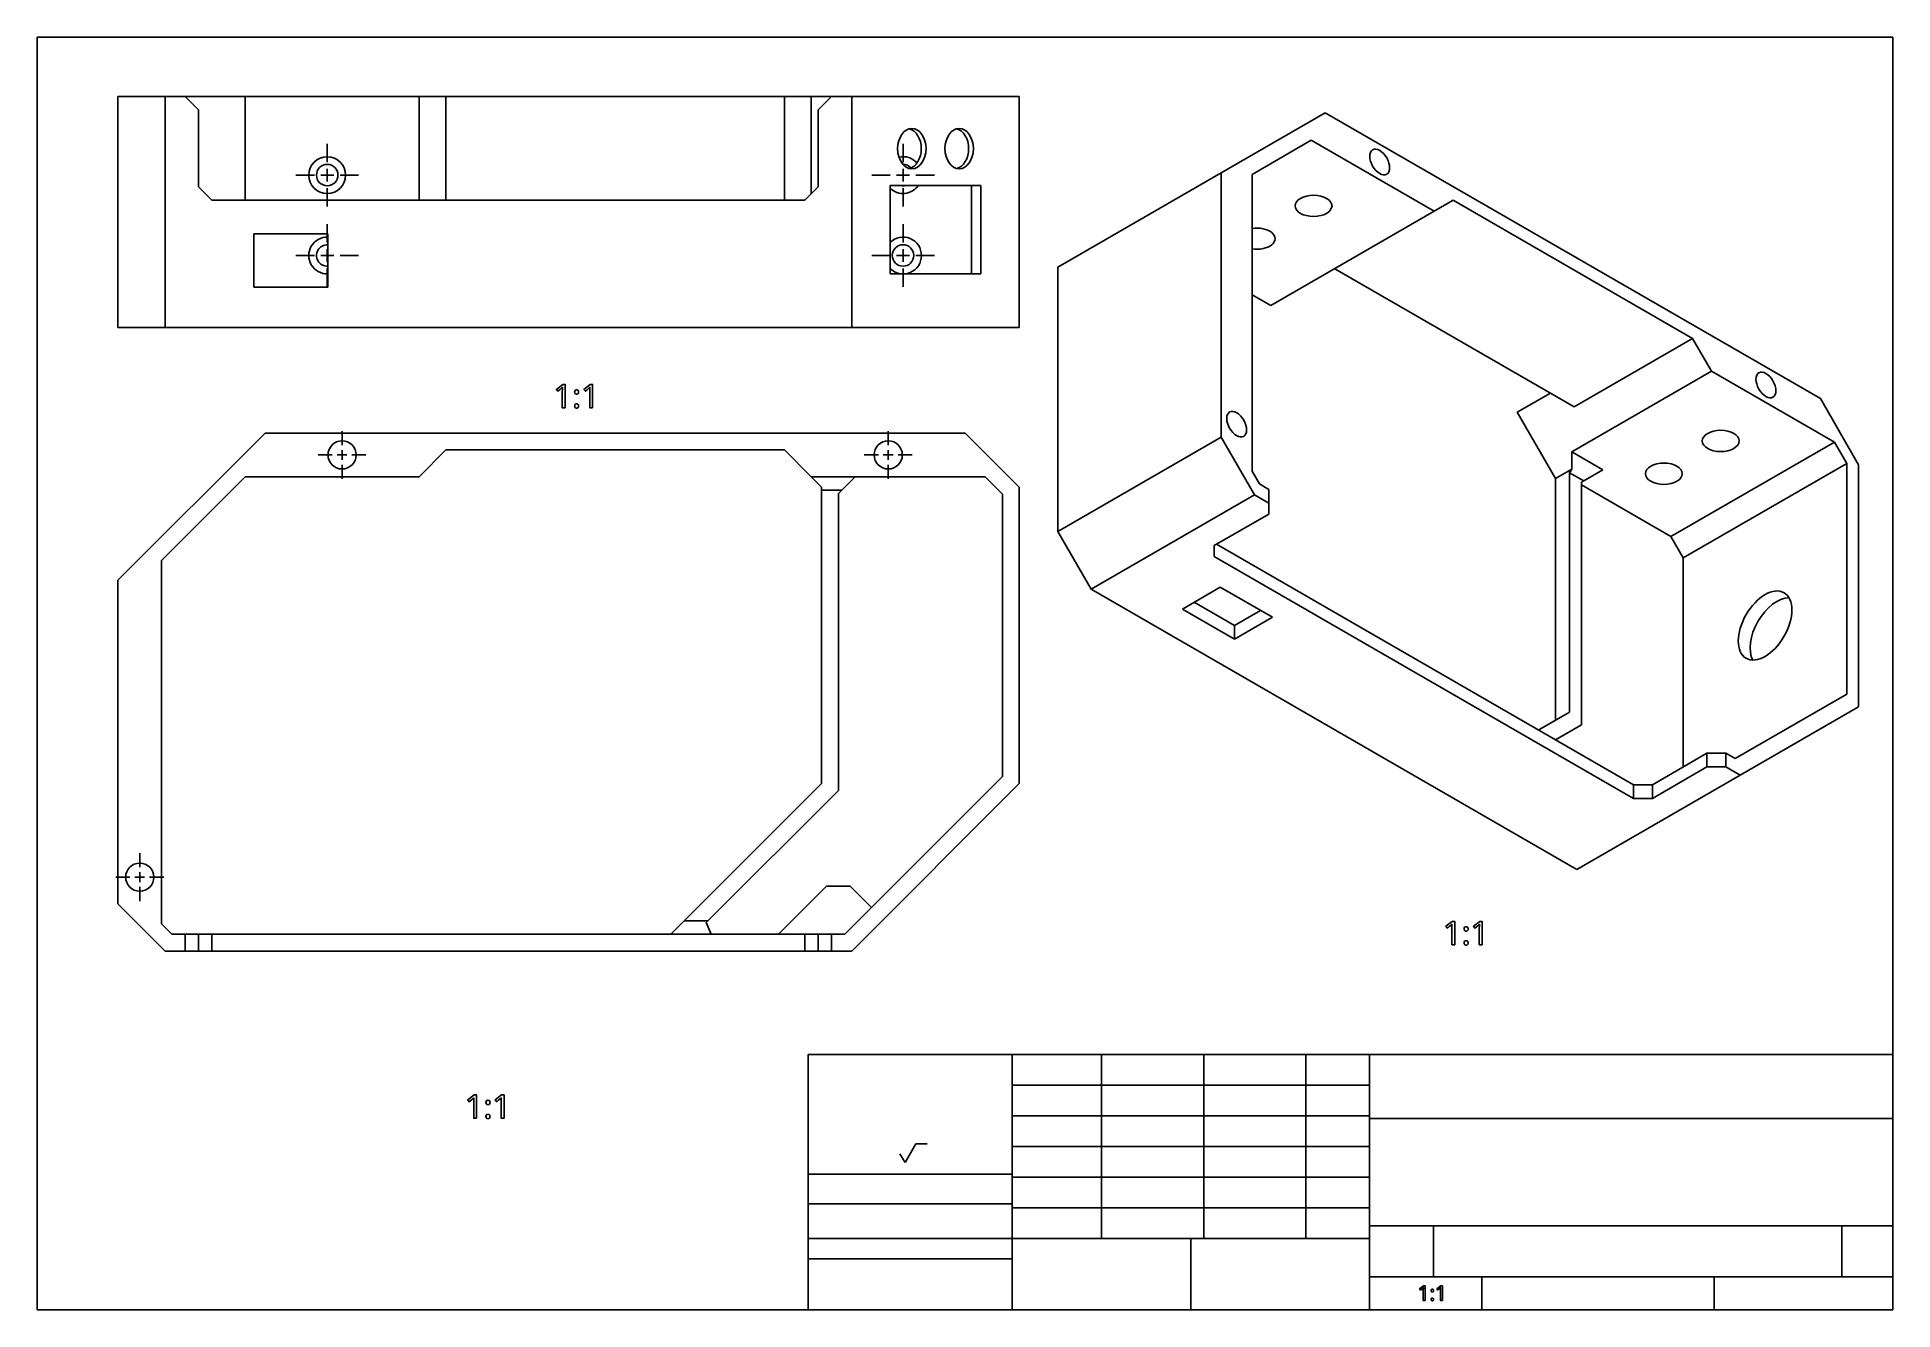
# Model space of a CAD drawing. Extents: x 20 to 297, y 10 to 200.
import ezdxf

# ---------------------------------------------------------------- set-up
doc = ezdxf.new("R2010")
doc.units = 0
doc.header["$LTSCALE"] = 12.7
doc.header["$MEASUREMENT"] = 0
doc.linetypes.add('CENTER', pattern=[0.787402, 0.492126, -0.098425, 0.098425, -0.098425])
for name, color, linetype in [('ANNOTATION_TEXT', 7, 'CONTINUOUS'), ('BORDER_FRAME', 7, 'CONTINUOUS'), ('CENTERMARKS', 7, 'CONTINUOUS'), ('TITLE_BLOCK', 7, 'CONTINUOUS'), ('VISIBLE', 7, 'CONTINUOUS')]:
    doc.layers.add(name, color=color, linetype=linetype)

msp = doc.modelspace()

# ---------------------------------------------------------------- linework, layer by layer
at = {"layer": 'ANNOTATION_TEXT', "color": 7}
for points in [[(98.81, 144.67), (98.81, 148.16), (98.45, 148.16), (97.51, 147.42), (97.73, 147.14), (98.01, 147.36), (98.27, 147.57), (98.27, 147.57), (98.41, 147.71), (98.41, 147.71), (98.4, 147.42), (98.39, 147.11), (98.39, 147.11), (98.39, 144.67), (98.81, 144.67)], [(100.22, 147.02), (100.24, 146.89), (100.24, 146.89), (100.26, 146.83), (100.3, 146.78), (100.3, 146.78), (100.34, 146.74), (100.39, 146.71), (100.39, 146.71), (100.52, 146.69), (100.52, 146.69), (100.65, 146.71), (100.65, 146.71), (100.7, 146.74), (100.74, 146.78), (100.74, 146.78), (100.8, 146.89), (100.8, 146.89), (100.82, 147.02), (100.82, 147.02), (100.8, 147.16), (100.8, 147.16), (100.75, 147.27), (100.75, 147.27), (100.65, 147.33), (100.65, 147.33), (100.52, 147.36), (100.52, 147.36), (100.45, 147.35), (100.39, 147.33), (100.39, 147.33), (100.29, 147.27), (100.29, 147.27), (100.24, 147.16), (100.24, 147.16), (100.22, 147.02), (100.22, 147.02)], [(102.91, 144.67), (102.91, 148.16), (102.56, 148.16), (101.61, 147.42), (101.84, 147.14), (102.11, 147.36), (102.37, 147.57), (102.37, 147.57), (102.51, 147.71), (102.51, 147.71), (102.5, 147.42), (102.49, 147.11), (102.49, 147.11), (102.49, 144.67), (102.91, 144.67)], [(100.22, 144.94), (100.24, 144.79), (100.24, 144.79), (100.26, 144.74), (100.3, 144.69), (100.3, 144.69), (100.34, 144.65), (100.39, 144.62), (100.39, 144.62), (100.52, 144.6), (100.52, 144.6), (100.65, 144.62), (100.65, 144.62), (100.7, 144.65), (100.74, 144.69), (100.74, 144.69), (100.8, 144.79), (100.8, 144.79), (100.82, 144.94), (100.82, 144.94), (100.82, 145.01), (100.8, 145.07), (100.8, 145.07), (100.74, 145.18), (100.74, 145.18), (100.65, 145.24), (100.65, 145.24), (100.52, 145.26), (100.52, 145.26), (100.39, 145.24), (100.39, 145.24), (100.3, 145.18), (100.3, 145.18), (100.24, 145.07), (100.24, 145.07), (100.22, 144.94), (100.22, 144.94)], [(231.59, 64.52), (231.59, 68), (231.24, 68), (230.29, 67.27), (230.52, 66.98), (230.79, 67.21), (231.05, 67.42), (231.05, 67.42), (231.19, 67.56), (231.19, 67.56), (231.18, 67.27), (231.17, 66.96), (231.17, 66.96), (231.17, 64.52), (231.59, 64.52)], [(233, 66.87), (233.02, 66.73), (233.02, 66.73), (233.04, 66.68), (233.08, 66.63), (233.08, 66.63), (233.12, 66.59), (233.17, 66.56), (233.17, 66.56), (233.3, 66.54), (233.3, 66.54), (233.43, 66.56), (233.43, 66.56), (233.48, 66.59), (233.53, 66.63), (233.53, 66.63), (233.59, 66.73), (233.59, 66.73), (233.61, 66.87), (233.61, 66.87), (233.59, 67.01), (233.59, 67.01), (233.53, 67.12), (233.53, 67.12), (233.43, 67.18), (233.43, 67.18), (233.3, 67.2), (233.3, 67.2), (233.23, 67.2), (233.17, 67.18), (233.17, 67.18), (233.07, 67.11), (233.07, 67.11), (233.02, 67.01), (233.02, 67.01), (233, 66.87), (233, 66.87)], [(235.69, 64.52), (235.69, 68), (235.34, 68), (234.39, 67.27), (234.62, 66.98), (234.89, 67.21), (235.15, 67.42), (235.15, 67.42), (235.29, 67.56), (235.29, 67.56), (235.28, 67.27), (235.27, 66.96), (235.27, 66.96), (235.27, 64.52), (235.69, 64.52)], [(233, 64.78), (233.02, 64.64), (233.02, 64.64), (233.04, 64.59), (233.08, 64.54), (233.08, 64.54), (233.12, 64.5), (233.17, 64.47), (233.17, 64.47), (233.3, 64.45), (233.3, 64.45), (233.43, 64.47), (233.43, 64.47), (233.48, 64.5), (233.53, 64.54), (233.53, 64.54), (233.59, 64.64), (233.59, 64.64), (233.61, 64.78), (233.61, 64.78), (233.6, 64.86), (233.59, 64.92), (233.59, 64.92), (233.53, 65.02), (233.53, 65.02), (233.43, 65.09), (233.43, 65.09), (233.3, 65.11), (233.3, 65.11), (233.17, 65.09), (233.17, 65.09), (233.08, 65.02), (233.08, 65.02), (233.02, 64.92), (233.02, 64.92), (233, 64.78), (233, 64.78)], [(85.59, 38.61), (85.59, 42.09), (85.23, 42.09), (84.29, 41.36), (84.51, 41.07), (84.79, 41.3), (85.04, 41.51), (85.04, 41.51), (85.18, 41.65), (85.18, 41.65), (85.17, 41.36), (85.17, 41.04), (85.17, 41.04), (85.17, 38.61), (85.59, 38.61)], [(89.69, 38.61), (89.69, 42.09), (89.33, 42.09), (88.39, 41.36), (88.61, 41.07), (88.89, 41.3), (89.14, 41.51), (89.14, 41.51), (89.29, 41.65), (89.29, 41.65), (89.27, 41.36), (89.27, 41.04), (89.27, 41.04), (89.27, 38.61), (89.69, 38.61)], [(86.99, 40.96), (87.01, 40.82), (87.01, 40.82), (87.04, 40.77), (87.07, 40.72), (87.07, 40.72), (87.12, 40.68), (87.17, 40.65), (87.17, 40.65), (87.29, 40.63), (87.29, 40.63), (87.42, 40.65), (87.42, 40.65), (87.47, 40.68), (87.52, 40.72), (87.52, 40.72), (87.58, 40.82), (87.58, 40.82), (87.6, 40.96), (87.6, 40.96), (87.58, 41.1), (87.58, 41.1), (87.52, 41.21), (87.52, 41.21), (87.42, 41.27), (87.42, 41.27), (87.29, 41.29), (87.29, 41.29), (87.22, 41.29), (87.16, 41.27), (87.16, 41.27), (87.07, 41.2), (87.07, 41.2), (87.01, 41.1), (87.01, 41.1), (86.99, 40.96), (86.99, 40.96)], [(86.99, 38.87), (87.01, 38.73), (87.01, 38.73), (87.04, 38.68), (87.07, 38.63), (87.07, 38.63), (87.12, 38.59), (87.17, 38.56), (87.17, 38.56), (87.29, 38.54), (87.29, 38.54), (87.42, 38.56), (87.42, 38.56), (87.47, 38.59), (87.52, 38.63), (87.52, 38.63), (87.58, 38.73), (87.58, 38.73), (87.6, 38.87), (87.6, 38.87), (87.59, 38.95), (87.58, 39.01), (87.58, 39.01), (87.52, 39.11), (87.52, 39.11), (87.42, 39.18), (87.42, 39.18), (87.29, 39.2), (87.29, 39.2), (87.16, 39.18), (87.16, 39.18), (87.07, 39.11), (87.07, 39.11), (87.01, 39.01), (87.01, 39.01), (86.99, 38.87), (86.99, 38.87)]]:
    msp.add_lwpolyline(points, close=True, dxfattribs=at)
at = {"layer": 'BORDER_FRAME'}
for p, q in [((20, 10), (20, 200)), ((20, 200), (297, 200)), ((297, 200), (297, 10)), ((297, 10), (20, 10))]:
    msp.add_line(p, q, dxfattribs=at)
at = {"layer": 'CENTERMARKS', "linetype": 'CENTER'}
for p, q in [((63.3, 181.32), (63.3, 184.07)), ((149.25, 181.32), (149.25, 184.07)), ((61.38, 179.4), (58.63, 179.4)), ((63.3, 177.47), (63.3, 174.72)), ((65.23, 179.4), (67.98, 179.4)), ((147.33, 179.4), (144.58, 179.4)), ((149.25, 177.47), (149.25, 174.72)), ((151.18, 179.4), (153.93, 179.4)), ((63.3, 169.32), (63.3, 172.07)), ((149.25, 169.32), (149.25, 172.07)), ((61.38, 167.4), (58.63, 167.4)), ((65.23, 167.4), (67.98, 167.4)), ((147.33, 167.4), (144.58, 167.4)), ((151.18, 167.4), (153.93, 167.4)), ((63.3, 165.47), (63.3, 162.72)), ((149.25, 165.47), (149.25, 162.72)), ((65.52, 139.1), (65.52, 141.2)), ((147.04, 139.1), (147.04, 141.2)), ((64.05, 137.63), (61.95, 137.63)), ((65.52, 136.16), (65.52, 134.06)), ((66.99, 137.63), (69.09, 137.63)), ((145.57, 137.63), (143.47, 137.63)), ((147.04, 136.16), (147.04, 134.06)), ((148.51, 137.63), (150.61, 137.63)), ((35.32, 76.07), (35.32, 78.17)), ((33.85, 74.6), (31.75, 74.6)), ((35.32, 73.13), (35.32, 71.03)), ((36.79, 74.6), (38.89, 74.6))]:
    msp.add_line(p, q, dxfattribs=at)
at = {"layer": 'CENTERMARKS', "linetype": 'CONTINUOUS'}
for p, q in [((63.3, 178.44), (63.3, 180.36)), ((149.25, 178.44), (149.25, 180.36)), ((62.34, 179.4), (64.27, 179.4)), ((148.29, 179.4), (150.22, 179.4)), ((62.34, 167.4), (64.27, 167.4)), ((63.3, 166.44), (63.3, 168.36)), ((148.29, 167.4), (150.22, 167.4)), ((149.25, 166.44), (149.25, 168.36)), ((64.78, 137.63), (66.25, 137.63)), ((65.52, 136.89), (65.52, 138.36)), ((146.31, 137.63), (147.78, 137.63)), ((147.04, 136.89), (147.04, 138.36)), ((35.32, 73.86), (35.32, 75.33)), ((34.58, 74.6), (36.05, 74.6))]:
    msp.add_line(p, q, dxfattribs=at)
at = {"layer": 'TITLE_BLOCK'}
for p, q in [((135.07, 10), (135.07, 48.1)), ((135.07, 48.1), (165.56, 48.1)), ((165.56, 10), (165.56, 48.1)), ((165.56, 48.1), (218.9, 48.1)), ((178.89, 20.67), (178.89, 48.1)), ((194.13, 20.67), (194.13, 48.1)), ((209.37, 20.67), (209.37, 48.1)), ((218.9, 10), (218.9, 48.1)), ((218.9, 48.1), (297, 48.1)), ((165.56, 43.53), (218.9, 43.53)), ((165.56, 38.96), (218.9, 38.96)), ((218.9, 38.58), (297, 38.58)), ((148.79, 33.32), (149.55, 32)), ((149.55, 32), (151.15, 34.77)), ((151.15, 34.77), (152.83, 34.77)), ((165.56, 34.38), (218.9, 34.38)), ((135.07, 30.27), (165.56, 30.27)), ((165.56, 29.81), (218.9, 29.81)), ((135.07, 25.85), (165.56, 25.85)), ((165.56, 25.24), (218.9, 25.24)), ((218.9, 22.57), (297, 22.57)), ((228.42, 14.95), (228.42, 22.57)), ((289.38, 14.95), (289.38, 22.57)), ((135.07, 20.67), (165.56, 20.67)), ((165.56, 20.67), (218.9, 20.67)), ((192.22, 10), (192.22, 20.67)), ((135.07, 17.62), (165.56, 17.62)), ((218.9, 14.95), (297, 14.95)), ((235.66, 10), (235.66, 14.95)), ((270.33, 10), (270.33, 14.95)), ((135.07, 10), (165.56, 10))]:
    msp.add_line(p, q, dxfattribs=at)
for points in [[(227.18, 11.4), (227.18, 13.59), (226.95, 13.59), (226.36, 13.13), (226.5, 12.95), (226.68, 13.09), (226.83, 13.22), (226.83, 13.22), (226.92, 13.31), (226.92, 13.31), (226.92, 13.12), (226.91, 12.93), (226.91, 12.93), (226.91, 11.4), (227.18, 11.4)], [(228.06, 12.88), (228.07, 12.79), (228.07, 12.79), (228.09, 12.75), (228.11, 12.72), (228.11, 12.72), (228.14, 12.7), (228.17, 12.68), (228.17, 12.68), (228.25, 12.67), (228.25, 12.67), (228.33, 12.68), (228.33, 12.68), (228.36, 12.7), (228.39, 12.72), (228.39, 12.72), (228.43, 12.79), (228.43, 12.79), (228.44, 12.88), (228.44, 12.88), (228.43, 12.96), (228.43, 12.96), (228.39, 13.03), (228.39, 13.03), (228.33, 13.07), (228.33, 13.07), (228.25, 13.08), (228.25, 13.08), (228.2, 13.08), (228.16, 13.07), (228.16, 13.07), (228.11, 13.03), (228.11, 13.03), (228.07, 12.96), (228.07, 12.96), (228.06, 12.88), (228.06, 12.88)], [(228.06, 11.57), (228.07, 11.48), (228.07, 11.48), (228.09, 11.44), (228.11, 11.41), (228.11, 11.41), (228.14, 11.39), (228.17, 11.37), (228.17, 11.37), (228.25, 11.36), (228.25, 11.36), (228.33, 11.37), (228.33, 11.37), (228.36, 11.39), (228.39, 11.41), (228.39, 11.41), (228.43, 11.48), (228.43, 11.48), (228.44, 11.57), (228.44, 11.57), (228.44, 11.61), (228.43, 11.65), (228.43, 11.65), (228.39, 11.72), (228.39, 11.72), (228.33, 11.76), (228.33, 11.76), (228.25, 11.77), (228.25, 11.77), (228.17, 11.76), (228.17, 11.76), (228.11, 11.72), (228.11, 11.72), (228.07, 11.65), (228.07, 11.65), (228.06, 11.57), (228.06, 11.57)], [(229.75, 11.4), (229.75, 13.59), (229.52, 13.59), (228.93, 13.13), (229.07, 12.95), (229.25, 13.09), (229.41, 13.22), (229.41, 13.22), (229.5, 13.31), (229.5, 13.31), (229.49, 13.12), (229.48, 12.93), (229.48, 12.93), (229.48, 11.4), (229.75, 11.4)]]:
    msp.add_lwpolyline(points, close=True, dxfattribs=at)
at = {"layer": 'VISIBLE'}
for p, q in [((32.07, 191.15), (32.07, 156.65)), ((39.1, 191.15), (32.07, 191.15)), ((42.1, 191.15), (39.1, 191.15)), ((39.1, 191.15), (39.1, 156.65)), ((44.1, 189.15), (42.1, 191.15)), ((42.1, 191.15), (51.05, 191.15)), ((51.05, 191.15), (77.02, 191.15)), ((51.05, 191.15), (51.05, 175.65)), ((81.02, 191.15), (77.02, 191.15)), ((77.02, 191.15), (77.02, 175.65)), ((81.02, 191.15), (81.02, 175.65)), ((81.02, 191.15), (131.54, 191.15)), ((131.54, 191.15), (135.54, 191.15)), ((131.54, 191.15), (131.54, 175.65)), ((138.59, 191.15), (135.54, 191.15)), ((135.54, 191.15), (135.54, 176.6)), ((138.59, 191.15), (136.59, 189.15)), ((141.59, 191.15), (138.59, 191.15)), ((141.59, 191.15), (141.59, 156.65)), ((141.59, 191.15), (166.6, 191.15)), ((166.6, 191.15), (166.6, 156.65)), ((44.1, 189.15), (44.1, 177.65)), ((136.59, 177.65), (136.59, 189.15)), ((196.75, 179.74), (212.27, 188.7)), ((286.18, 146.03), (212.27, 188.7)), ((201.35, 179.51), (210.17, 184.61)), ((210.17, 184.61), (228.53, 174.01)), ((46.1, 175.65), (44.1, 177.65)), ((136.59, 177.65), (134.59, 175.65)), ((147.31, 177.85), (160.88, 177.85)), ((147.31, 164.65), (147.31, 177.85)), ((159.47, 164.65), (159.47, 177.85)), ((160.88, 164.65), (160.88, 177.85)), ((196.75, 179.74), (172.35, 165.66)), ((196.75, 140.28), (196.75, 179.74)), ((201.35, 135.2), (201.35, 179.51)), ((46.1, 175.65), (134.59, 175.65)), ((231.36, 175.64), (228.53, 174.01)), ((231.36, 175.64), (267.09, 155.01)), ((228.53, 174.01), (204.14, 159.92)), ((52.37, 162.65), (52.37, 170.65)), ((63.37, 170.65), (52.37, 170.65)), ((63.37, 162.65), (63.37, 170.65)), ((147.31, 164.65), (160.88, 164.65)), ((172.35, 126.19), (172.35, 165.66)), ((213.68, 165.43), (249.41, 144.81)), ((63.37, 162.65), (52.37, 162.65)), ((201.35, 161.53), (204.14, 159.92)), ((39.1, 156.65), (32.07, 156.65)), ((141.59, 156.65), (39.1, 156.65)), ((141.59, 156.65), (166.6, 156.65)), ((267.09, 155.01), (249.41, 144.81)), ((267.09, 155.01), (269.92, 150.11)), ((269.92, 150.11), (249.06, 138.07)), ((288.28, 139.51), (269.92, 150.11)), ((245.87, 146.85), (240.92, 143.99)), ((291.88, 136.16), (286.18, 146.03)), ((240.92, 143.99), (246.63, 134.11)), ((32.07, 118.93), (54.02, 140.88)), ((158.54, 140.88), (54.02, 140.88)), ((166.6, 132.82), (158.54, 140.88)), ((196.75, 140.28), (172.35, 126.19)), ((201.72, 131.67), (196.75, 140.28)), ((288.28, 139.51), (263.88, 125.43)), ((290.11, 136.33), (288.28, 139.51)), ((81.02, 138.38), (77.02, 134.38)), ((81.02, 138.38), (131.54, 138.38)), ((131.54, 138.38), (135.54, 134.38)), ((249.06, 138.07), (253.7, 135.39)), ((249.06, 135.52), (249.06, 138.07)), ((290.11, 136.33), (265.72, 122.25)), ((290.11, 101.91), (290.11, 136.33)), ((291.88, 100.04), (291.88, 136.16)), ((38.57, 121.89), (51.05, 134.38)), ((51.05, 134.38), (77.02, 134.38)), ((137.1, 132.82), (135.54, 134.38)), ((161.51, 134.38), (135.54, 134.38)), ((142.1, 134.38), (140.1, 132.38)), ((164.1, 131.78), (161.51, 134.38)), ((202.45, 133.29), (201.35, 135.2)), ((203.84, 132.49), (202.45, 133.29)), ((249.06, 135.52), (246.63, 134.11)), ((246.63, 134.11), (246.63, 98)), ((248.75, 134.98), (249.06, 135.52)), ((248.75, 134.98), (248.75, 99.23)), ((250.87, 133.76), (248.75, 134.98)), ((250.52, 133.55), (250.87, 133.76)), ((250.52, 133.55), (250.52, 97.36)), ((263.88, 125.43), (250.52, 133.15)), ((253.7, 135.39), (250.87, 133.76)), ((137.1, 132.38), (137.1, 132.82)), ((140.1, 132.38), (137.1, 132.38)), ((137.1, 132.38), (137.1, 88.59)), ((139.6, 131.88), (140.1, 132.38)), ((139.6, 131.88), (139.6, 87.55)), ((164.1, 89.62), (164.1, 131.78)), ((166.6, 88.59), (166.6, 132.82)), ((201.72, 131.67), (177.32, 117.59)), ((203.84, 130.45), (201.72, 131.67)), ((203.84, 130.45), (203.84, 132.49)), ((203.84, 128.81), (203.84, 130.45)), ((203.84, 128.81), (195.71, 124.12)), ((177.32, 117.59), (172.35, 126.19)), ((265.72, 122.25), (263.88, 125.43)), ((38.57, 67.63), (38.57, 121.89)), ((195.71, 122.49), (195.71, 124.12)), ((195.71, 122.49), (258.28, 86.36)), ((196.06, 124.32), (258.28, 88.4)), ((265.72, 91.06), (265.72, 122.25)), ((32.07, 70.6), (32.07, 118.93)), ((249.8, 75.74), (177.32, 117.59)), ((190.95, 114.62), (196.61, 117.88)), ((204.39, 113.39), (196.61, 117.88)), ((198.73, 110.13), (190.95, 114.62)), ((198.73, 112.17), (192.72, 115.64)), ((198.73, 112.17), (202.62, 114.41)), ((198.73, 110.13), (204.39, 113.39)), ((198.73, 112.17), (198.73, 110.13)), ((273.46, 92.29), (290.11, 101.91)), ((274.19, 89.83), (291.88, 100.04)), ((248.75, 99.23), (244.14, 96.57)), ((250.52, 97.36), (246.64, 95.12)), ((261.11, 88.4), (269.24, 93.1)), ((269.24, 91.05), (269.24, 93.1)), ((269.24, 93.1), (272.07, 93.1)), ((273.46, 92.29), (272.07, 93.1)), ((272.07, 93.1), (272.07, 91.05)), ((140.55, 66.07), (164.1, 89.62)), ((274.19, 89.83), (249.8, 75.74)), ((261.11, 86.36), (269.24, 91.05)), ((272.07, 91.05), (269.24, 91.05)), ((274.19, 89.83), (272.07, 91.05)), ((137.1, 88.59), (116.59, 68.07)), ((139.6, 87.55), (120.12, 68.07)), ((141.59, 63.57), (166.6, 88.59)), ((258.28, 86.36), (258.28, 88.4)), ((258.28, 88.4), (261.11, 88.4)), ((261.11, 86.36), (258.28, 86.36)), ((261.11, 88.4), (261.11, 86.36)), ((130.65, 66.07), (137.82, 73.24)), ((137.82, 73.24), (141.36, 73.24)), ((141.36, 73.24), (144.54, 70.06)), ((39.1, 63.57), (32.07, 70.6)), ((40.13, 66.07), (38.57, 67.63)), ((114.59, 66.07), (116.59, 68.07)), ((116.59, 68.07), (120.12, 68.07)), ((120.12, 68.07), (119.89, 67.84)), ((119.89, 67.84), (120.62, 66.07)), ((42.1, 66.07), (40.13, 66.07)), ((42.1, 63.57), (42.1, 66.07)), ((42.1, 66.07), (44.1, 66.07)), ((44.1, 66.07), (46.1, 66.07)), ((44.1, 66.07), (44.1, 63.57)), ((46.1, 66.07), (134.59, 66.07)), ((46.1, 66.07), (46.1, 63.57)), ((134.59, 66.07), (136.59, 66.07)), ((134.59, 63.57), (134.59, 66.07)), ((136.59, 66.07), (138.59, 66.07)), ((136.59, 63.57), (136.59, 66.07)), ((138.59, 66.07), (138.59, 63.57)), ((140.55, 66.07), (138.59, 66.07)), ((42.1, 63.57), (39.1, 63.57)), ((44.1, 63.57), (42.1, 63.57)), ((46.1, 63.57), (44.1, 63.57)), ((46.1, 63.57), (134.59, 63.57)), ((136.59, 63.57), (134.59, 63.57)), ((138.59, 63.57), (136.59, 63.57)), ((141.59, 63.57), (138.59, 63.57))]:
    msp.add_line(p, q, dxfattribs=at)
for centre, radius in [((63.3, 179.4), 2.75), ((63.3, 179.4), 1.6), ((149.25, 167.4), 1.6), ((65.52, 137.63), 2.1), ((147.04, 137.63), 2.1), ((35.32, 74.6), 2.1)]:
    msp.add_circle(centre, radius, dxfattribs=at)
for centre, radius, start, end in [((149.25, 179.4), 2.75, 40.9061, 102.9517), ((149.25, 179.4), 1.6, 41.9301, 90.4673), ((149.25, 179.4), 2.75, 224.9225, 325.6923), ((149.25, 179.4), 1.6, 255.6385, 284.3615), ((63.3, 167.4), 2.75, 88.647, 271.353), ((63.3, 167.4), 1.6, 87.6741, 272.3259), ((149.25, 167.4), 2.75, 224.9225, 135.0775)]:
    msp.add_arc(centre, radius, start, end, dxfattribs=at)
for centre, major_axis, ratio in [((150.56, 183.35), (0, 3), 0.707107), ((220.4, 181.35), (-1.05, 1.82), 0.57735), ((278.05, 148.07), (-1.05, 1.82), 0.57735), ((199.05, 142.22), (-1.05, 1.82), 0.57735), ((271.3, 139.72), (2.75, 0), 0.57735), ((262.82, 134.82), (2.75, 0), 0.57735), ((277.92, 112.16), (-2.83, -4.89), 0.57735)]:
    msp.add_ellipse(centre, major_axis=major_axis, ratio=ratio, dxfattribs=at)
at = {"layer": 'VISIBLE', "extrusion": (0, 0, -1)}
for centre, major_axis, ratio, start_param, end_param in [((149.85, 183.35), (0, -3), 0.707107, 9.592226, 12.398923), ((202.04, 169.91), (-2.75, 0), 0.57735, 7.59753, 11.252026), ((279.68, 111.14), (2.83, 4.89), 0.57735, 9.743001, 12.248148)]:
    msp.add_ellipse(centre, major_axis=major_axis, ratio=ratio, start_param=start_param, end_param=end_param, dxfattribs=at)
for centre, major_axis, ratio in [((157.63, 183.35), (0, -3), 0.707107), ((210.53, 174.81), (-2.75, 0), 0.57735)]:
    msp.add_ellipse(centre, major_axis=major_axis, ratio=ratio, dxfattribs=at)
at = {"layer": 'VISIBLE'}
msp.add_ellipse((156.92, 183.35), major_axis=(0, 3), ratio=0.707107, start_param=9.592226, end_param=12.398923, dxfattribs=at)

doc.saveas('drawing.dxf')
